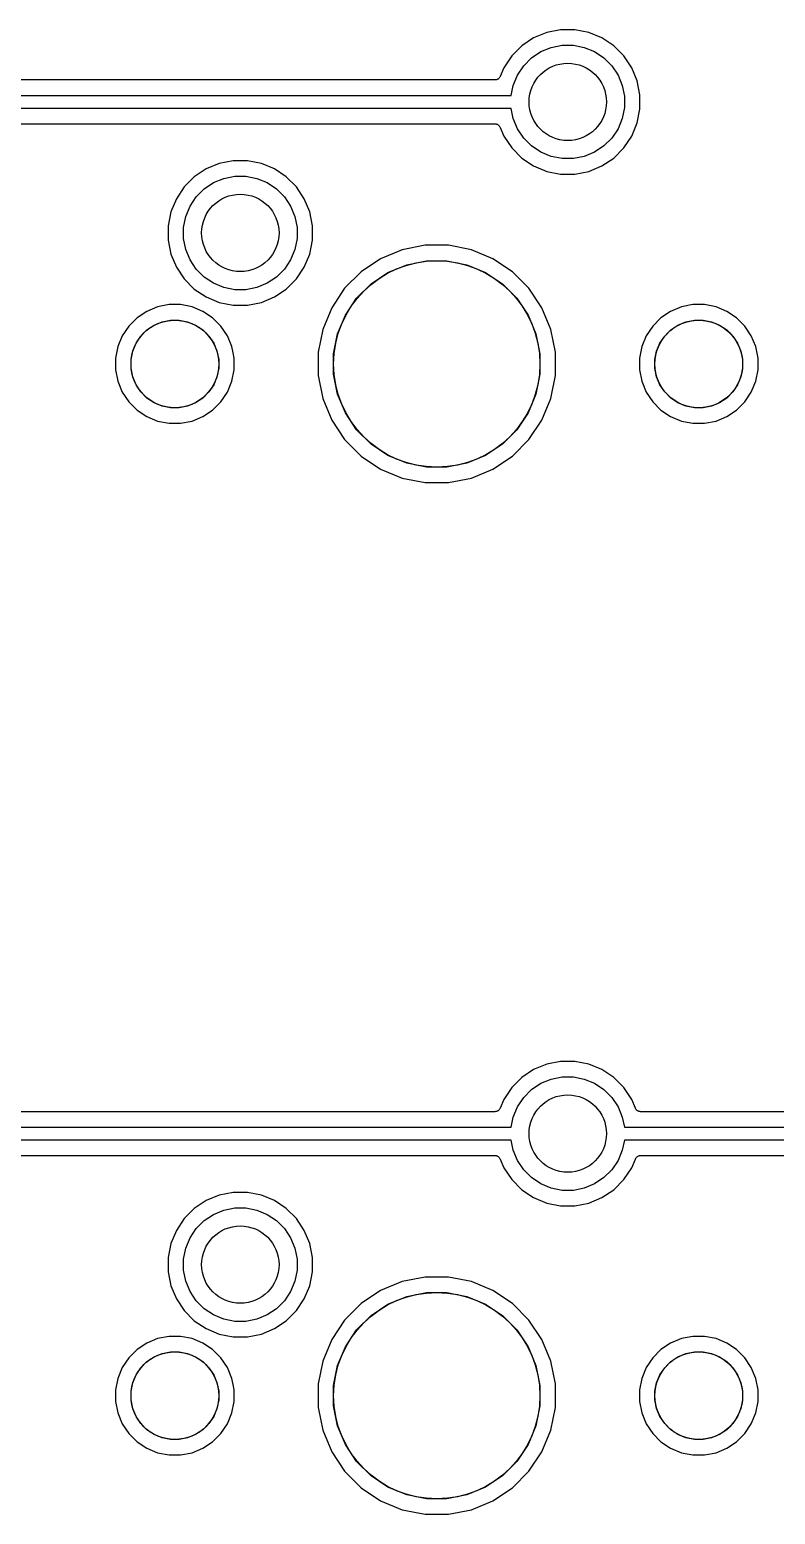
# Model space of a CAD drawing. Extents: x 13 to 148, y -136 to -18.
# Drawn here: x 102.11 to 116.56, y -107.3 to -78.52 of the extents above; entities that cross this region are included whole.
import ezdxf

# ---------------------------------------------------------------- set-up
doc = ezdxf.new("R2010")
doc.units = 0
doc.layers.add('BLACK', color=7, linetype='CONTINUOUS')

msp = doc.modelspace()

# ---------------------------------------------------------------- linework, layer by layer
at = {"layer": 'BLACK', "linetype": 'CONTINUOUS'}
for p, q in [((112.402, -78.52), (112.132, -78.5738)), ((112.678, -78.52), (112.402, -78.52)), ((112.948, -78.5738), (112.678, -78.52)), ((111.648, -78.8325), (111.453, -79.0276)), ((111.877, -78.6793), (111.648, -78.8325)), ((112.132, -78.5738), (111.877, -78.6793)), ((112.219, -78.8623), (112.432, -78.82)), ((112.432, -78.82), (112.648, -78.82)), ((112.648, -78.82), (112.861, -78.8623)), ((113.203, -78.6793), (112.948, -78.5738)), ((113.432, -78.8325), (113.203, -78.6793)), ((113.627, -79.0276), (113.432, -78.8325)), ((111.453, -79.0276), (111.299, -79.2569)), ((111.686, -79.2188), (111.839, -79.0656)), ((111.839, -79.0656), (112.019, -78.9452)), ((112.019, -78.9452), (112.219, -78.8623)), ((112.861, -78.8623), (113.061, -78.9452)), ((113.061, -78.9452), (113.241, -79.0656)), ((113.241, -79.0656), (113.394, -79.2188)), ((113.781, -79.2569), (113.627, -79.0276)), ((111.228, -79.4285), (111.223, -79.4375)), ((111.229, -79.4277), (111.228, -79.4285)), ((111.299, -79.2569), (111.229, -79.4271)), ((111.229, -79.4271), (111.229, -79.4276)), ((111.229, -79.4276), (111.229, -79.4276)), ((111.229, -79.4276), (111.229, -79.4277)), ((111.482, -79.5991), (111.565, -79.399)), ((111.565, -79.399), (111.686, -79.2188)), ((113.394, -79.2188), (113.515, -79.399)), ((113.515, -79.399), (113.598, -79.5991)), ((113.886, -79.5116), (113.781, -79.2569)), ((111.127, -79.495), (93.9528, -79.495)), ((111.137, -79.494), (111.127, -79.495)), ((111.148, -79.4931), (111.137, -79.494)), ((111.149, -79.4929), (111.148, -79.493)), ((111.148, -79.493), (111.148, -79.4931)), ((111.158, -79.4899), (111.149, -79.4929)), ((111.168, -79.4871), (111.158, -79.4899)), ((111.169, -79.4868), (111.168, -79.4871)), ((111.178, -79.4819), (111.169, -79.4867)), ((111.169, -79.4867), (111.169, -79.4868)), ((111.187, -79.4771), (111.178, -79.4819)), ((111.188, -79.4768), (111.187, -79.4771)), ((111.196, -79.4701), (111.188, -79.4766)), ((111.188, -79.4766), (111.188, -79.4768)), ((111.204, -79.4637), (111.196, -79.4701)), ((111.205, -79.4631), (111.204, -79.4634)), ((111.204, -79.4634), (111.204, -79.4637)), ((111.211, -79.4552), (111.205, -79.4631)), ((111.218, -79.4473), (111.211, -79.4552)), ((111.223, -79.4375), (111.218, -79.4465)), ((111.218, -79.4465), (111.218, -79.4469)), ((111.218, -79.4469), (111.218, -79.4473)), ((111.443, -79.795), (111.482, -79.5991)), ((113.598, -79.5991), (113.64, -79.8117)), ((113.94, -79.7821), (113.886, -79.5116)), ((93.6367, -79.795), (111.443, -79.795)), ((113.64, -79.8117), (113.64, -80.0283)), ((113.94, -80.0579), (113.94, -79.7821)), ((111.443, -80.045), (93.6367, -80.045)), ((111.482, -80.2409), (111.443, -80.045)), ((111.565, -80.441), (111.482, -80.2409)), ((113.598, -80.2409), (113.515, -80.441)), ((113.64, -80.0283), (113.598, -80.2409)), ((113.886, -80.3284), (113.94, -80.0579)), ((93.9528, -80.345), (111.127, -80.345)), ((111.127, -80.345), (111.128, -80.345)), ((111.128, -80.345), (111.128, -80.345)), ((111.128, -80.345), (111.128, -80.345)), ((111.128, -80.345), (111.129, -80.345)), ((111.129, -80.345), (111.139, -80.3462)), ((111.139, -80.3462), (111.149, -80.3472)), ((111.149, -80.3472), (111.15, -80.3473)), ((111.15, -80.3473), (111.15, -80.3474)), ((111.15, -80.3474), (111.16, -80.3505)), ((111.16, -80.3505), (111.17, -80.3535)), ((111.17, -80.3535), (111.17, -80.3537)), ((111.17, -80.3537), (111.171, -80.3539)), ((111.171, -80.3539), (111.18, -80.3588)), ((111.18, -80.3588), (111.189, -80.3637)), ((111.189, -80.3637), (111.189, -80.364)), ((111.189, -80.364), (111.189, -80.3642)), ((111.189, -80.3642), (111.197, -80.3708)), ((111.197, -80.3708), (111.205, -80.3774)), ((111.205, -80.3774), (111.205, -80.3777)), ((111.205, -80.3777), (111.206, -80.378)), ((111.206, -80.378), (111.212, -80.386)), ((111.212, -80.386), (111.219, -80.394)), ((111.219, -80.394), (111.219, -80.3944)), ((111.219, -80.3944), (111.219, -80.3948)), ((111.219, -80.3948), (111.224, -80.4038)), ((111.224, -80.4038), (111.229, -80.4129)), ((111.229, -80.4129), (111.299, -80.5831)), ((111.299, -80.5831), (111.453, -80.8124)), ((111.686, -80.6212), (111.565, -80.441)), ((113.515, -80.441), (113.394, -80.6212)), ((113.627, -80.8124), (113.781, -80.5832)), ((113.781, -80.5832), (113.886, -80.3284)), ((111.453, -80.8124), (111.648, -81.0074)), ((111.839, -80.7744), (111.686, -80.6212)), ((112.019, -80.8948), (111.839, -80.7744)), ((113.241, -80.7744), (113.061, -80.8948)), ((113.394, -80.6212), (113.241, -80.7744)), ((113.432, -81.0074), (113.627, -80.8124)), ((105.782, -81.1138), (105.527, -81.2193)), ((106.052, -81.06), (105.782, -81.1138)), ((106.328, -81.06), (106.052, -81.06)), ((106.598, -81.1138), (106.328, -81.06)), ((106.853, -81.2193), (106.598, -81.1138)), ((111.648, -81.0074), (111.877, -81.1607)), ((112.219, -80.9777), (112.019, -80.8948)), ((112.432, -81.02), (112.219, -80.9777)), ((112.648, -81.02), (112.432, -81.02)), ((112.861, -80.9777), (112.648, -81.02)), ((113.061, -80.8948), (112.861, -80.9777)), ((113.203, -81.1607), (113.432, -81.0074)), ((105.298, -81.3725), (105.103, -81.5676)), ((105.527, -81.2193), (105.298, -81.3725)), ((105.669, -81.4852), (105.869, -81.4023)), ((105.869, -81.4023), (106.082, -81.36)), ((106.082, -81.36), (106.298, -81.36)), ((106.298, -81.36), (106.511, -81.4023)), ((106.511, -81.4023), (106.711, -81.4852)), ((107.082, -81.3725), (106.853, -81.2193)), ((107.277, -81.5676), (107.082, -81.3725)), ((111.877, -81.1607), (112.132, -81.2662)), ((112.132, -81.2662), (112.402, -81.32)), ((112.402, -81.32), (112.678, -81.32)), ((112.678, -81.32), (112.948, -81.2662)), ((112.948, -81.2662), (113.203, -81.1607)), ((105.103, -81.5676), (104.949, -81.7969)), ((105.336, -81.7588), (105.489, -81.6056)), ((105.489, -81.6056), (105.669, -81.4852)), ((106.711, -81.4852), (106.891, -81.6056)), ((106.891, -81.6056), (107.044, -81.7588)), ((107.431, -81.7968), (107.277, -81.5676)), ((104.949, -81.7969), (104.844, -82.0516)), ((105.132, -82.1391), (105.215, -81.939)), ((105.215, -81.939), (105.336, -81.7588)), ((107.044, -81.7588), (107.165, -81.939)), ((107.165, -81.939), (107.248, -82.1391)), ((107.536, -82.0516), (107.431, -81.7968)), ((104.844, -82.0516), (104.79, -82.3221)), ((105.09, -82.3517), (105.132, -82.1391)), ((107.248, -82.1391), (107.29, -82.3517)), ((107.59, -82.3221), (107.536, -82.0516)), ((104.79, -82.3221), (104.79, -82.5979)), ((104.79, -82.5979), (104.844, -82.8684)), ((105.09, -82.5683), (105.09, -82.3517)), ((105.132, -82.7809), (105.09, -82.5683)), ((107.29, -82.5683), (107.248, -82.7809)), ((107.29, -82.3517), (107.29, -82.5683)), ((107.536, -82.8684), (107.59, -82.5979)), ((107.59, -82.5979), (107.59, -82.3221)), ((104.844, -82.8684), (104.949, -83.1231)), ((105.215, -82.981), (105.132, -82.7809)), ((107.248, -82.7809), (107.165, -82.981)), ((107.431, -83.1231), (107.536, -82.8684)), ((109.329, -82.7884), (108.911, -82.9618)), ((109.773, -82.7), (109.329, -82.7884)), ((110.227, -82.7), (109.773, -82.7)), ((110.671, -82.7884), (110.227, -82.7)), ((111.089, -82.9618), (110.671, -82.7884)), ((104.949, -83.1231), (105.103, -83.3524)), ((105.336, -83.1612), (105.215, -82.981)), ((105.489, -83.3144), (105.336, -83.1612)), ((107.044, -83.1612), (106.891, -83.3144)), ((107.165, -82.981), (107.044, -83.1612)), ((107.277, -83.3524), (107.431, -83.1231)), ((108.911, -82.9618), (108.534, -83.2135)), ((109.053, -83.2276), (109.417, -83.0769)), ((109.417, -83.0769), (109.803, -83)), ((109.803, -83), (110.197, -83)), ((110.197, -83), (110.583, -83.0769)), ((110.583, -83.0769), (110.947, -83.2276)), ((111.466, -83.2135), (111.089, -82.9618)), ((105.103, -83.3524), (105.298, -83.5474)), ((105.669, -83.4348), (105.489, -83.3144)), ((105.869, -83.5177), (105.669, -83.4348)), ((106.711, -83.4348), (106.511, -83.5177)), ((106.891, -83.3144), (106.711, -83.4348)), ((107.082, -83.5474), (107.277, -83.3524)), ((108.534, -83.2135), (108.213, -83.5338)), ((108.446, -83.7251), (108.725, -83.4465)), ((108.725, -83.4465), (109.053, -83.2276)), ((110.947, -83.2276), (111.275, -83.4465)), ((111.275, -83.4465), (111.554, -83.7251)), ((111.787, -83.5338), (111.466, -83.2135)), ((105.298, -83.5474), (105.527, -83.7007)), ((105.527, -83.7007), (105.782, -83.8062)), ((106.082, -83.56), (105.869, -83.5177)), ((106.298, -83.56), (106.082, -83.56)), ((106.511, -83.5177), (106.298, -83.56)), ((106.598, -83.8062), (106.853, -83.7007)), ((106.853, -83.7007), (107.082, -83.5474)), ((108.213, -83.5338), (107.962, -83.9105)), ((108.228, -84.0526), (108.446, -83.7251)), ((111.554, -83.7251), (111.772, -84.0526)), ((112.038, -83.9105), (111.787, -83.5338)), ((104.375, -83.9809), (104.187, -84.1067)), ((104.585, -83.8942), (104.375, -83.9809)), ((104.807, -83.85), (104.585, -83.8942)), ((105.033, -83.85), (104.807, -83.85)), ((105.255, -83.8942), (105.033, -83.85)), ((105.465, -83.9809), (105.255, -83.8942)), ((105.653, -84.1067), (105.465, -83.9809)), ((105.782, -83.8062), (106.052, -83.86)), ((106.052, -83.86), (106.328, -83.86)), ((106.328, -83.86), (106.598, -83.8062)), ((107.962, -83.9105), (107.788, -84.3291)), ((112.212, -84.3291), (112.038, -83.9105)), ((114.535, -83.9809), (114.347, -84.1067)), ((114.745, -83.8942), (114.535, -83.9809)), ((114.967, -83.85), (114.745, -83.8942)), ((115.193, -83.85), (114.967, -83.85)), ((115.415, -83.8942), (115.193, -83.85)), ((115.625, -83.9809), (115.415, -83.8942)), ((115.813, -84.1067), (115.625, -83.9809)), ((104.027, -84.2669), (103.901, -84.4553)), ((104.187, -84.1067), (104.027, -84.2669)), ((104.378, -84.3398), (104.517, -84.2467)), ((104.517, -84.2467), (104.672, -84.1827)), ((104.672, -84.1827), (104.836, -84.15)), ((104.836, -84.15), (105.004, -84.15)), ((105.004, -84.15), (105.168, -84.1827)), ((105.168, -84.1827), (105.323, -84.2467)), ((105.323, -84.2467), (105.462, -84.3398)), ((105.813, -84.2669), (105.653, -84.1067)), ((105.939, -84.4553), (105.813, -84.2669)), ((108.077, -84.4166), (108.228, -84.0526)), ((111.772, -84.0526), (111.923, -84.4166)), ((114.187, -84.2669), (114.061, -84.4553)), ((114.347, -84.1067), (114.187, -84.2669)), ((114.538, -84.3398), (114.677, -84.2467)), ((114.677, -84.2467), (114.832, -84.1827)), ((114.832, -84.1827), (114.996, -84.15)), ((114.996, -84.15), (115.164, -84.15)), ((115.164, -84.15), (115.328, -84.1827)), ((115.328, -84.1827), (115.483, -84.2467)), ((115.483, -84.2467), (115.622, -84.3398)), ((115.973, -84.2669), (115.813, -84.1067)), ((116.099, -84.4553), (115.973, -84.2669)), ((103.901, -84.4553), (103.814, -84.6646)), ((104.103, -84.7521), (104.167, -84.5974)), ((104.167, -84.5974), (104.26, -84.4582)), ((104.26, -84.4582), (104.378, -84.3398)), ((105.462, -84.3398), (105.58, -84.4582)), ((105.58, -84.4582), (105.673, -84.5974)), ((105.673, -84.5974), (105.737, -84.7521)), ((106.026, -84.6646), (105.939, -84.4553)), ((107.788, -84.3291), (107.7, -84.7735)), ((108, -84.803), (108.077, -84.4166)), ((111.923, -84.4166), (112, -84.803)), ((112.3, -84.7735), (112.212, -84.3291)), ((114.061, -84.4553), (113.974, -84.6646)), ((114.263, -84.7521), (114.327, -84.5974)), ((114.327, -84.5974), (114.42, -84.4582)), ((114.42, -84.4582), (114.538, -84.3398)), ((115.622, -84.3398), (115.74, -84.4582)), ((115.74, -84.4582), (115.833, -84.5974)), ((115.833, -84.5974), (115.897, -84.7521)), ((116.186, -84.6646), (116.099, -84.4553)), ((103.814, -84.6646), (103.77, -84.8867)), ((103.77, -84.8867), (103.77, -85.1133)), ((104.07, -84.9163), (104.103, -84.7521)), ((105.737, -84.7521), (105.77, -84.9163)), ((106.05, -84.7839), (106.026, -84.6646)), ((106.05, -84.7841), (106.05, -84.7839)), ((106.07, -84.8867), (106.05, -84.7841)), ((106.07, -85.1133), (106.07, -84.8867)), ((107.7, -84.7735), (107.7, -85.2265)), ((108, -85.197), (108, -84.803)), ((112, -84.803), (112, -85.197)), ((112.3, -85.2265), (112.3, -84.7735)), ((113.974, -84.6646), (113.93, -84.8867)), ((113.93, -84.8867), (113.93, -85.1133)), ((114.23, -84.9163), (114.263, -84.7521)), ((115.897, -84.7521), (115.93, -84.9163)), ((116.23, -84.8867), (116.186, -84.6646)), ((116.23, -85.1133), (116.23, -84.8867)), ((103.77, -85.1133), (103.814, -85.3354)), ((104.07, -85.0837), (104.07, -84.9163)), ((104.103, -85.2479), (104.07, -85.0837)), ((105.77, -85.0837), (105.737, -85.2479)), ((105.77, -84.9163), (105.77, -85.0837)), ((106.026, -85.3354), (106.07, -85.1133)), ((113.93, -85.1133), (113.974, -85.3354)), ((114.23, -85.0837), (114.23, -84.9163)), ((114.263, -85.2479), (114.23, -85.0837)), ((115.93, -85.0837), (115.897, -85.2479)), ((115.93, -84.9163), (115.93, -85.0837)), ((116.186, -85.3354), (116.23, -85.1133)), ((103.814, -85.3354), (103.901, -85.5447)), ((104.167, -85.4026), (104.103, -85.2479)), ((104.26, -85.5418), (104.167, -85.4026)), ((105.673, -85.4026), (105.58, -85.5418)), ((105.737, -85.2479), (105.673, -85.4026)), ((105.939, -85.5447), (106.026, -85.3354)), ((107.7, -85.2265), (107.788, -85.6709)), ((108.077, -85.5834), (108, -85.197)), ((112, -85.197), (111.923, -85.5834)), ((112.212, -85.6709), (112.3, -85.2265)), ((113.974, -85.3354), (114.061, -85.5447)), ((114.327, -85.4026), (114.263, -85.2479)), ((114.42, -85.5418), (114.327, -85.4026)), ((115.833, -85.4026), (115.74, -85.5418)), ((115.897, -85.2479), (115.833, -85.4026)), ((116.099, -85.5447), (116.186, -85.3354)), ((103.901, -85.5447), (104.027, -85.7331)), ((104.027, -85.7331), (104.187, -85.8933)), ((104.378, -85.6602), (104.26, -85.5418)), ((104.517, -85.7533), (104.378, -85.6602)), ((104.672, -85.8173), (104.517, -85.7533)), ((105.323, -85.7533), (105.168, -85.8173)), ((105.462, -85.6602), (105.323, -85.7533)), ((105.58, -85.5418), (105.462, -85.6602)), ((105.653, -85.8933), (105.813, -85.7331)), ((105.813, -85.7331), (105.939, -85.5447)), ((107.788, -85.6709), (107.962, -86.0895)), ((108.228, -85.9474), (108.077, -85.5834)), ((111.923, -85.5834), (111.772, -85.9474)), ((112.038, -86.0895), (112.212, -85.6709)), ((114.061, -85.5447), (114.187, -85.7331)), ((114.187, -85.7331), (114.347, -85.8933)), ((114.538, -85.6602), (114.42, -85.5418)), ((114.677, -85.7533), (114.538, -85.6602)), ((114.832, -85.8173), (114.677, -85.7533)), ((115.483, -85.7533), (115.328, -85.8173)), ((115.622, -85.6602), (115.483, -85.7533)), ((115.74, -85.5418), (115.622, -85.6602)), ((115.813, -85.8933), (115.973, -85.7331)), ((115.973, -85.7331), (116.099, -85.5447)), ((104.187, -85.8933), (104.375, -86.0191)), ((104.375, -86.0191), (104.585, -86.1058)), ((104.836, -85.85), (104.672, -85.8173)), ((105.004, -85.85), (104.836, -85.85)), ((105.168, -85.8173), (105.004, -85.85)), ((105.255, -86.1058), (105.465, -86.0191)), ((105.465, -86.0191), (105.653, -85.8933)), ((108.446, -86.2749), (108.228, -85.9474)), ((111.772, -85.9474), (111.554, -86.2749)), ((114.347, -85.8933), (114.535, -86.0191)), ((114.535, -86.0191), (114.745, -86.1058)), ((114.996, -85.85), (114.832, -85.8173)), ((115.164, -85.85), (114.996, -85.85)), ((115.328, -85.8173), (115.164, -85.85)), ((115.415, -86.1058), (115.625, -86.0191)), ((115.625, -86.0191), (115.813, -85.8933)), ((104.585, -86.1058), (104.807, -86.15)), ((104.807, -86.15), (105.033, -86.15)), ((105.033, -86.15), (105.255, -86.1058)), ((107.962, -86.0895), (108.213, -86.4662)), ((108.725, -86.5535), (108.446, -86.2749)), ((111.554, -86.2749), (111.275, -86.5535)), ((111.787, -86.4662), (112.038, -86.0895)), ((114.745, -86.1058), (114.967, -86.15)), ((114.967, -86.15), (115.193, -86.15)), ((115.193, -86.15), (115.415, -86.1058)), ((108.213, -86.4662), (108.534, -86.7865)), ((109.053, -86.7724), (108.725, -86.5535)), ((111.275, -86.5535), (110.947, -86.7724)), ((111.466, -86.7865), (111.787, -86.4662)), ((108.534, -86.7865), (108.911, -87.0382)), ((109.417, -86.9231), (109.053, -86.7724)), ((110.947, -86.7724), (110.583, -86.9231)), ((111.089, -87.0382), (111.466, -86.7865)), ((108.911, -87.0382), (109.329, -87.2116)), ((109.803, -87), (109.417, -86.9231)), ((110.197, -87), (109.803, -87)), ((110.583, -86.9231), (110.197, -87)), ((110.671, -87.2116), (111.089, -87.0382)), ((109.329, -87.2116), (109.773, -87.3)), ((109.773, -87.3), (110.227, -87.3)), ((110.227, -87.3), (110.671, -87.2116)), ((111.877, -98.6793), (111.648, -98.8325)), ((112.132, -98.5738), (111.877, -98.6793)), ((112.402, -98.52), (112.132, -98.5738)), ((112.678, -98.52), (112.402, -98.52)), ((112.948, -98.5738), (112.678, -98.52)), ((113.203, -98.6793), (112.948, -98.5738)), ((113.432, -98.8325), (113.203, -98.6793)), ((111.648, -98.8325), (111.453, -99.0276)), ((111.839, -99.0656), (112.019, -98.9452)), ((112.019, -98.9452), (112.219, -98.8623)), ((112.219, -98.8623), (112.432, -98.82)), ((112.432, -98.82), (112.648, -98.82)), ((112.648, -98.82), (112.861, -98.8623)), ((112.861, -98.8623), (113.061, -98.9452)), ((113.061, -98.9452), (113.241, -99.0656)), ((113.627, -99.0276), (113.432, -98.8325)), ((111.299, -99.2569), (111.229, -99.4271)), ((111.453, -99.0276), (111.299, -99.2569)), ((111.565, -99.399), (111.686, -99.2188)), ((111.686, -99.2188), (111.839, -99.0656)), ((113.241, -99.0656), (113.394, -99.2188)), ((113.394, -99.2188), (113.515, -99.399)), ((113.781, -99.2569), (113.627, -99.0276)), ((113.851, -99.4271), (113.781, -99.2569)), ((111.127, -99.495), (93.9528, -99.495)), ((111.137, -99.494), (111.127, -99.495)), ((111.148, -99.4931), (111.137, -99.494)), ((111.149, -99.4929), (111.148, -99.493)), ((111.148, -99.493), (111.148, -99.4931)), ((111.158, -99.4899), (111.149, -99.4929)), ((111.168, -99.4871), (111.158, -99.4899)), ((111.169, -99.4868), (111.168, -99.4871)), ((111.178, -99.4819), (111.169, -99.4867)), ((111.169, -99.4867), (111.169, -99.4868)), ((111.187, -99.4771), (111.178, -99.4819)), ((111.188, -99.4768), (111.187, -99.4771)), ((111.196, -99.4701), (111.188, -99.4766)), ((111.188, -99.4766), (111.188, -99.4768)), ((111.204, -99.4637), (111.196, -99.4701)), ((111.205, -99.4631), (111.204, -99.4634)), ((111.204, -99.4634), (111.204, -99.4637)), ((111.211, -99.4552), (111.205, -99.4631)), ((111.218, -99.4473), (111.211, -99.4552)), ((111.223, -99.4375), (111.218, -99.4465)), ((111.218, -99.4465), (111.218, -99.4469)), ((111.218, -99.4469), (111.218, -99.4473)), ((111.228, -99.4285), (111.223, -99.4375)), ((111.229, -99.4277), (111.228, -99.4285)), ((111.229, -99.4271), (111.229, -99.4276)), ((111.229, -99.4276), (111.229, -99.4276)), ((111.229, -99.4276), (111.229, -99.4277)), ((111.482, -99.5991), (111.565, -99.399)), ((113.515, -99.399), (113.598, -99.5991)), ((113.856, -99.4362), (113.851, -99.4271)), ((113.861, -99.4452), (113.856, -99.4362)), ((113.861, -99.4456), (113.861, -99.4452)), ((113.861, -99.446), (113.861, -99.4456)), ((113.868, -99.454), (113.861, -99.446)), ((113.874, -99.462), (113.868, -99.454)), ((113.875, -99.4623), (113.874, -99.462)), ((113.875, -99.4626), (113.875, -99.4623)), ((113.883, -99.4692), (113.875, -99.4626)), ((113.891, -99.4758), (113.883, -99.4692)), ((113.891, -99.476), (113.891, -99.4758)), ((113.891, -99.4763), (113.891, -99.476)), ((113.9, -99.4812), (113.891, -99.4763)), ((113.909, -99.4861), (113.9, -99.4812)), ((113.91, -99.4863), (113.909, -99.4861)), ((113.91, -99.4865), (113.91, -99.4863)), ((113.92, -99.4895), (113.91, -99.4865)), ((113.93, -99.4926), (113.92, -99.4895)), ((113.931, -99.4928), (113.93, -99.4926)), ((113.93, -99.4926), (113.93, -99.4926)), ((113.941, -99.4938), (113.931, -99.4928)), ((113.951, -99.495), (113.941, -99.4938)), ((113.952, -99.495), (113.951, -99.495)), ((113.953, -99.495), (113.952, -99.495)), ((113.952, -99.495), (113.952, -99.495)), ((113.952, -99.495), (113.952, -99.495)), ((131.127, -99.495), (113.953, -99.495)), ((93.6367, -99.795), (111.443, -99.795)), ((111.443, -99.795), (111.482, -99.5991)), ((113.598, -99.5991), (113.637, -99.795)), ((113.637, -99.795), (131.443, -99.795)), ((111.443, -100.045), (93.6367, -100.045)), ((111.482, -100.241), (111.443, -100.045)), ((113.637, -100.045), (113.598, -100.241)), ((131.443, -100.045), (113.637, -100.045)), ((93.9528, -100.345), (111.127, -100.345)), ((111.127, -100.345), (111.128, -100.345)), ((111.128, -100.345), (111.128, -100.345)), ((111.128, -100.345), (111.128, -100.345)), ((111.128, -100.345), (111.129, -100.345)), ((111.129, -100.345), (111.139, -100.346)), ((111.139, -100.346), (111.149, -100.347)), ((111.149, -100.347), (111.15, -100.347)), ((111.15, -100.347), (111.15, -100.347)), ((111.15, -100.347), (111.16, -100.351)), ((111.16, -100.351), (111.17, -100.354)), ((111.17, -100.354), (111.17, -100.354)), ((111.17, -100.354), (111.171, -100.354)), ((111.171, -100.354), (111.18, -100.359)), ((111.18, -100.359), (111.189, -100.364)), ((111.189, -100.364), (111.189, -100.364)), ((111.189, -100.364), (111.189, -100.364)), ((111.189, -100.364), (111.197, -100.371)), ((111.197, -100.371), (111.205, -100.377)), ((111.205, -100.377), (111.205, -100.378)), ((111.205, -100.378), (111.206, -100.378)), ((111.206, -100.378), (111.212, -100.386)), ((111.212, -100.386), (111.219, -100.394)), ((111.219, -100.394), (111.219, -100.394)), ((111.219, -100.394), (111.219, -100.395)), ((111.219, -100.395), (111.224, -100.404)), ((111.224, -100.404), (111.229, -100.413)), ((111.229, -100.413), (111.299, -100.583)), ((111.565, -100.441), (111.482, -100.241)), ((111.686, -100.621), (111.565, -100.441)), ((113.515, -100.441), (113.394, -100.621)), ((113.598, -100.241), (113.515, -100.441)), ((113.781, -100.583), (113.851, -100.413)), ((113.851, -100.412), (113.852, -100.411)), ((113.851, -100.413), (113.851, -100.412)), ((113.851, -100.412), (113.851, -100.412)), ((113.851, -100.412), (113.851, -100.412)), ((113.852, -100.411), (113.857, -100.403)), ((113.857, -100.403), (113.862, -100.393)), ((113.862, -100.393), (113.869, -100.385)), ((113.862, -100.393), (113.862, -100.393)), ((113.862, -100.393), (113.862, -100.393)), ((113.869, -100.385), (113.875, -100.377)), ((113.875, -100.377), (113.876, -100.377)), ((113.876, -100.376), (113.884, -100.37)), ((113.876, -100.377), (113.876, -100.376)), ((113.884, -100.37), (113.892, -100.363)), ((113.892, -100.363), (113.892, -100.363)), ((113.892, -100.363), (113.893, -100.363)), ((113.893, -100.363), (113.902, -100.358)), ((113.902, -100.358), (113.911, -100.353)), ((113.911, -100.353), (113.911, -100.353)), ((113.911, -100.353), (113.912, -100.353)), ((113.912, -100.353), (113.922, -100.35)), ((113.922, -100.35), (113.931, -100.347)), ((113.931, -100.347), (113.932, -100.347)), ((113.932, -100.347), (113.943, -100.346)), ((113.932, -100.347), (113.932, -100.347)), ((113.943, -100.346), (113.953, -100.345)), ((113.953, -100.345), (131.127, -100.345)), ((111.299, -100.583), (111.453, -100.812)), ((111.839, -100.774), (111.686, -100.621)), ((113.394, -100.621), (113.241, -100.774)), ((113.627, -100.812), (113.781, -100.583)), ((111.453, -100.812), (111.648, -101.007)), ((111.648, -101.007), (111.877, -101.161)), ((112.019, -100.895), (111.839, -100.774)), ((112.219, -100.978), (112.019, -100.895)), ((112.432, -101.02), (112.219, -100.978)), ((112.861, -100.978), (112.648, -101.02)), ((113.061, -100.895), (112.861, -100.978)), ((113.241, -100.774), (113.061, -100.895)), ((113.203, -101.161), (113.432, -101.007)), ((113.432, -101.007), (113.627, -100.812)), ((105.527, -101.219), (105.298, -101.373)), ((105.782, -101.114), (105.527, -101.219)), ((106.052, -101.06), (105.782, -101.114)), ((106.328, -101.06), (106.052, -101.06)), ((106.598, -101.114), (106.328, -101.06)), ((106.853, -101.219), (106.598, -101.114)), ((107.082, -101.373), (106.853, -101.219)), ((111.877, -101.161), (112.132, -101.266)), ((112.132, -101.266), (112.402, -101.32)), ((112.648, -101.02), (112.432, -101.02)), ((112.678, -101.32), (112.948, -101.266)), ((112.948, -101.266), (113.203, -101.161)), ((105.103, -101.568), (104.949, -101.797)), ((105.298, -101.373), (105.103, -101.568)), ((105.489, -101.606), (105.669, -101.485)), ((105.669, -101.485), (105.869, -101.402)), ((105.869, -101.402), (106.082, -101.36)), ((106.082, -101.36), (106.298, -101.36)), ((106.298, -101.36), (106.511, -101.402)), ((106.511, -101.402), (106.711, -101.485)), ((106.711, -101.485), (106.891, -101.606)), ((107.277, -101.568), (107.082, -101.373)), ((107.431, -101.797), (107.277, -101.568)), ((112.402, -101.32), (112.678, -101.32)), ((104.949, -101.797), (104.844, -102.052)), ((105.215, -101.939), (105.336, -101.759)), ((105.336, -101.759), (105.489, -101.606)), ((106.891, -101.606), (107.044, -101.759)), ((107.044, -101.759), (107.165, -101.939)), ((107.536, -102.052), (107.431, -101.797)), ((104.844, -102.052), (104.79, -102.322)), ((105.09, -102.352), (105.132, -102.139)), ((105.132, -102.139), (105.215, -101.939)), ((107.165, -101.939), (107.248, -102.139)), ((107.248, -102.139), (107.29, -102.352)), ((107.59, -102.322), (107.536, -102.052)), ((104.79, -102.322), (104.79, -102.598)), ((105.09, -102.568), (105.09, -102.352)), ((107.29, -102.352), (107.29, -102.568)), ((107.59, -102.598), (107.59, -102.322)), ((104.79, -102.598), (104.844, -102.868)), ((105.132, -102.781), (105.09, -102.568)), ((107.29, -102.568), (107.248, -102.781)), ((107.536, -102.868), (107.59, -102.598)), ((109.773, -102.7), (109.329, -102.788)), ((110.227, -102.7), (109.773, -102.7)), ((110.671, -102.788), (110.227, -102.7)), ((104.844, -102.868), (104.949, -103.123)), ((105.215, -102.981), (105.132, -102.781)), ((105.336, -103.161), (105.215, -102.981)), ((107.165, -102.981), (107.044, -103.161)), ((107.248, -102.781), (107.165, -102.981)), ((107.431, -103.123), (107.536, -102.868)), ((108.911, -102.962), (108.534, -103.213)), ((109.329, -102.788), (108.911, -102.962)), ((109.417, -103.077), (109.803, -103)), ((109.803, -103), (110.197, -103)), ((110.197, -103), (110.583, -103.077)), ((111.089, -102.962), (110.671, -102.788)), ((111.466, -103.213), (111.089, -102.962)), ((104.949, -103.123), (105.103, -103.352)), ((105.489, -103.314), (105.336, -103.161)), ((105.669, -103.435), (105.489, -103.314)), ((106.891, -103.314), (106.711, -103.435)), ((107.044, -103.161), (106.891, -103.314)), ((107.277, -103.352), (107.431, -103.123)), ((108.534, -103.213), (108.213, -103.534)), ((108.725, -103.446), (109.053, -103.228)), ((109.053, -103.228), (109.417, -103.077)), ((110.583, -103.077), (110.947, -103.228)), ((110.947, -103.228), (111.275, -103.446)), ((111.787, -103.534), (111.466, -103.213)), ((105.103, -103.352), (105.298, -103.547)), ((105.298, -103.547), (105.527, -103.701)), ((105.869, -103.518), (105.669, -103.435)), ((106.082, -103.56), (105.869, -103.518)), ((106.298, -103.56), (106.082, -103.56)), ((106.511, -103.518), (106.298, -103.56)), ((106.711, -103.435), (106.511, -103.518)), ((106.853, -103.701), (107.082, -103.547)), ((107.082, -103.547), (107.277, -103.352)), ((108.213, -103.534), (107.962, -103.911)), ((108.446, -103.725), (108.725, -103.446)), ((111.275, -103.446), (111.554, -103.725)), ((112.038, -103.911), (111.787, -103.534)), ((104.585, -103.894), (104.375, -103.981)), ((104.807, -103.85), (104.585, -103.894)), ((105.033, -103.85), (104.807, -103.85)), ((105.255, -103.894), (105.033, -103.85)), ((105.465, -103.981), (105.255, -103.894)), ((105.527, -103.701), (105.782, -103.806)), ((105.782, -103.806), (106.052, -103.86)), ((106.052, -103.86), (106.328, -103.86)), ((106.328, -103.86), (106.598, -103.806)), ((106.598, -103.806), (106.853, -103.701)), ((108.228, -104.053), (108.446, -103.725)), ((111.554, -103.725), (111.772, -104.053)), ((114.745, -103.894), (114.535, -103.981)), ((114.967, -103.85), (114.745, -103.894)), ((115.193, -103.85), (114.967, -103.85)), ((115.415, -103.894), (115.193, -103.85)), ((115.625, -103.981), (115.415, -103.894)), ((104.187, -104.107), (104.027, -104.267)), ((104.375, -103.981), (104.187, -104.107)), ((104.517, -104.247), (104.672, -104.183)), ((104.672, -104.183), (104.836, -104.15)), ((104.836, -104.15), (105.004, -104.15)), ((105.004, -104.15), (105.168, -104.183)), ((105.168, -104.183), (105.323, -104.247)), ((105.653, -104.107), (105.465, -103.981)), ((105.813, -104.267), (105.653, -104.107)), ((107.962, -103.911), (107.788, -104.329)), ((108.077, -104.417), (108.228, -104.053)), ((111.772, -104.053), (111.923, -104.417)), ((112.212, -104.329), (112.038, -103.911)), ((114.347, -104.107), (114.187, -104.267)), ((114.535, -103.981), (114.347, -104.107)), ((114.677, -104.247), (114.832, -104.183)), ((114.832, -104.183), (114.996, -104.15)), ((114.996, -104.15), (115.164, -104.15)), ((115.164, -104.15), (115.328, -104.183)), ((115.328, -104.183), (115.483, -104.247)), ((115.813, -104.107), (115.625, -103.981)), ((115.973, -104.267), (115.813, -104.107)), ((103.901, -104.455), (103.814, -104.665)), ((104.027, -104.267), (103.901, -104.455)), ((104.167, -104.597), (104.26, -104.458)), ((104.26, -104.458), (104.378, -104.34)), ((104.378, -104.34), (104.517, -104.247)), ((105.323, -104.247), (105.462, -104.34)), ((105.462, -104.34), (105.58, -104.458)), ((105.58, -104.458), (105.673, -104.597)), ((105.939, -104.455), (105.813, -104.267)), ((106.026, -104.665), (105.939, -104.455)), ((107.788, -104.329), (107.7, -104.773)), ((108, -104.803), (108.077, -104.417)), ((111.923, -104.417), (112, -104.803)), ((112.3, -104.773), (112.212, -104.329)), ((114.061, -104.455), (113.974, -104.665)), ((114.187, -104.267), (114.061, -104.455)), ((114.327, -104.597), (114.42, -104.458)), ((114.42, -104.458), (114.538, -104.34)), ((114.538, -104.34), (114.677, -104.247)), ((115.483, -104.247), (115.622, -104.34)), ((115.622, -104.34), (115.74, -104.458)), ((115.74, -104.458), (115.833, -104.597)), ((116.099, -104.455), (115.973, -104.267)), ((116.186, -104.665), (116.099, -104.455)), ((103.814, -104.665), (103.77, -104.887)), ((104.07, -104.916), (104.103, -104.752)), ((104.103, -104.752), (104.167, -104.597)), ((105.673, -104.597), (105.737, -104.752)), ((105.737, -104.752), (105.77, -104.916)), ((106.05, -104.784), (106.026, -104.665)), ((113.974, -104.665), (113.93, -104.887)), ((114.23, -104.916), (114.263, -104.752)), ((114.263, -104.752), (114.327, -104.597)), ((115.833, -104.597), (115.897, -104.752)), ((115.897, -104.752), (115.93, -104.916)), ((116.23, -104.887), (116.186, -104.665)), ((103.77, -104.887), (103.77, -105.113)), ((104.07, -105.084), (104.07, -104.916)), ((105.77, -104.916), (105.77, -105.084)), ((106.07, -104.887), (106.05, -104.784)), ((106.05, -104.784), (106.05, -104.784)), ((106.07, -105.113), (106.07, -104.887)), ((107.7, -104.773), (107.7, -105.227)), ((108, -105.197), (108, -104.803)), ((112, -104.803), (112, -105.197)), ((112.3, -105.227), (112.3, -104.773)), ((113.93, -104.887), (113.93, -105.113)), ((114.23, -105.084), (114.23, -104.916)), ((115.93, -104.916), (115.93, -105.084)), ((116.23, -105.113), (116.23, -104.887)), ((103.77, -105.113), (103.814, -105.335)), ((104.103, -105.248), (104.07, -105.084)), ((104.167, -105.403), (104.103, -105.248)), ((105.737, -105.248), (105.673, -105.403)), ((105.77, -105.084), (105.737, -105.248)), ((106.026, -105.335), (106.07, -105.113)), ((107.7, -105.227), (107.788, -105.671)), ((108.077, -105.583), (108, -105.197)), ((112, -105.197), (111.923, -105.583)), ((112.212, -105.671), (112.3, -105.227)), ((113.93, -105.113), (113.974, -105.335)), ((114.263, -105.248), (114.23, -105.084)), ((114.327, -105.403), (114.263, -105.248)), ((115.897, -105.248), (115.833, -105.403)), ((115.93, -105.084), (115.897, -105.248)), ((116.186, -105.335), (116.23, -105.113)), ((103.814, -105.335), (103.901, -105.545)), ((103.901, -105.545), (104.027, -105.733)), ((104.26, -105.542), (104.167, -105.403)), ((104.378, -105.66), (104.26, -105.542)), ((105.58, -105.542), (105.462, -105.66)), ((105.673, -105.403), (105.58, -105.542)), ((105.813, -105.733), (105.939, -105.545)), ((105.939, -105.545), (106.026, -105.335)), ((108.228, -105.947), (108.077, -105.583)), ((111.923, -105.583), (111.772, -105.947)), ((113.974, -105.335), (114.061, -105.545)), ((114.061, -105.545), (114.187, -105.733)), ((114.42, -105.542), (114.327, -105.403)), ((114.538, -105.66), (114.42, -105.542)), ((115.74, -105.542), (115.622, -105.66)), ((115.833, -105.403), (115.74, -105.542)), ((115.973, -105.733), (116.099, -105.545)), ((116.099, -105.545), (116.186, -105.335)), ((104.027, -105.733), (104.187, -105.893)), ((104.187, -105.893), (104.375, -106.019)), ((104.517, -105.753), (104.378, -105.66)), ((104.672, -105.817), (104.517, -105.753)), ((104.836, -105.85), (104.672, -105.817)), ((105.004, -105.85), (104.836, -105.85)), ((105.168, -105.817), (105.004, -105.85)), ((105.323, -105.753), (105.168, -105.817)), ((105.462, -105.66), (105.323, -105.753)), ((105.465, -106.019), (105.653, -105.893)), ((105.653, -105.893), (105.813, -105.733)), ((107.788, -105.671), (107.962, -106.089)), ((112.038, -106.089), (112.212, -105.671)), ((114.187, -105.733), (114.347, -105.893)), ((114.347, -105.893), (114.535, -106.019)), ((114.677, -105.753), (114.538, -105.66)), ((114.832, -105.817), (114.677, -105.753)), ((114.996, -105.85), (114.832, -105.817)), ((115.164, -105.85), (114.996, -105.85)), ((115.328, -105.817), (115.164, -105.85)), ((115.483, -105.753), (115.328, -105.817)), ((115.622, -105.66), (115.483, -105.753)), ((115.625, -106.019), (115.813, -105.893)), ((115.813, -105.893), (115.973, -105.733)), ((104.375, -106.019), (104.585, -106.106)), ((104.585, -106.106), (104.807, -106.15)), ((104.807, -106.15), (105.033, -106.15)), ((105.033, -106.15), (105.255, -106.106)), ((105.255, -106.106), (105.465, -106.019)), ((107.962, -106.089), (108.213, -106.466)), ((108.446, -106.275), (108.228, -105.947)), ((111.772, -105.947), (111.554, -106.275)), ((111.787, -106.466), (112.038, -106.089)), ((114.535, -106.019), (114.745, -106.106)), ((114.745, -106.106), (114.967, -106.15)), ((114.967, -106.15), (115.193, -106.15)), ((115.193, -106.15), (115.415, -106.106)), ((115.415, -106.106), (115.625, -106.019)), ((108.213, -106.466), (108.534, -106.787)), ((108.725, -106.554), (108.446, -106.275)), ((111.554, -106.275), (111.275, -106.554)), ((111.466, -106.787), (111.787, -106.466)), ((109.053, -106.772), (108.725, -106.554)), ((109.417, -106.923), (109.053, -106.772)), ((110.947, -106.772), (110.583, -106.923)), ((111.275, -106.554), (110.947, -106.772)), ((108.534, -106.787), (108.911, -107.038)), ((108.911, -107.038), (109.329, -107.212)), ((109.803, -107), (109.417, -106.923)), ((110.197, -107), (109.803, -107)), ((110.583, -106.923), (110.197, -107)), ((110.671, -107.212), (111.089, -107.038)), ((111.089, -107.038), (111.466, -106.787)), ((109.329, -107.212), (109.773, -107.3)), ((109.773, -107.3), (110.227, -107.3)), ((110.227, -107.3), (110.671, -107.212))]:
    msp.add_line(p, q, dxfattribs=at)
at = {"layer": 'BLACK'}
for centre, radius in [((112.54, -79.92), 0.75), ((112.54, -79.92), 0.75), ((106.19, -82.46), 0.75), ((106.19, -82.46), 0.75), ((110, -85), 2), ((110, -85), 2), ((104.92, -85), 0.85), ((104.92, -85), 0.85), ((115.08, -85), 0.85), ((115.08, -85), 0.85), ((112.54, -99.92), 0.75), ((112.54, -99.92), 0.75), ((106.19, -102.46), 0.75), ((106.19, -102.46), 0.75), ((110, -105), 2), ((110, -105), 2), ((104.92, -105), 0.85), ((104.92, -105), 0.85), ((115.08, -105), 0.85), ((115.08, -105), 0.85)]:
    msp.add_circle(centre, radius, dxfattribs=at)

doc.saveas('drawing.dxf')
